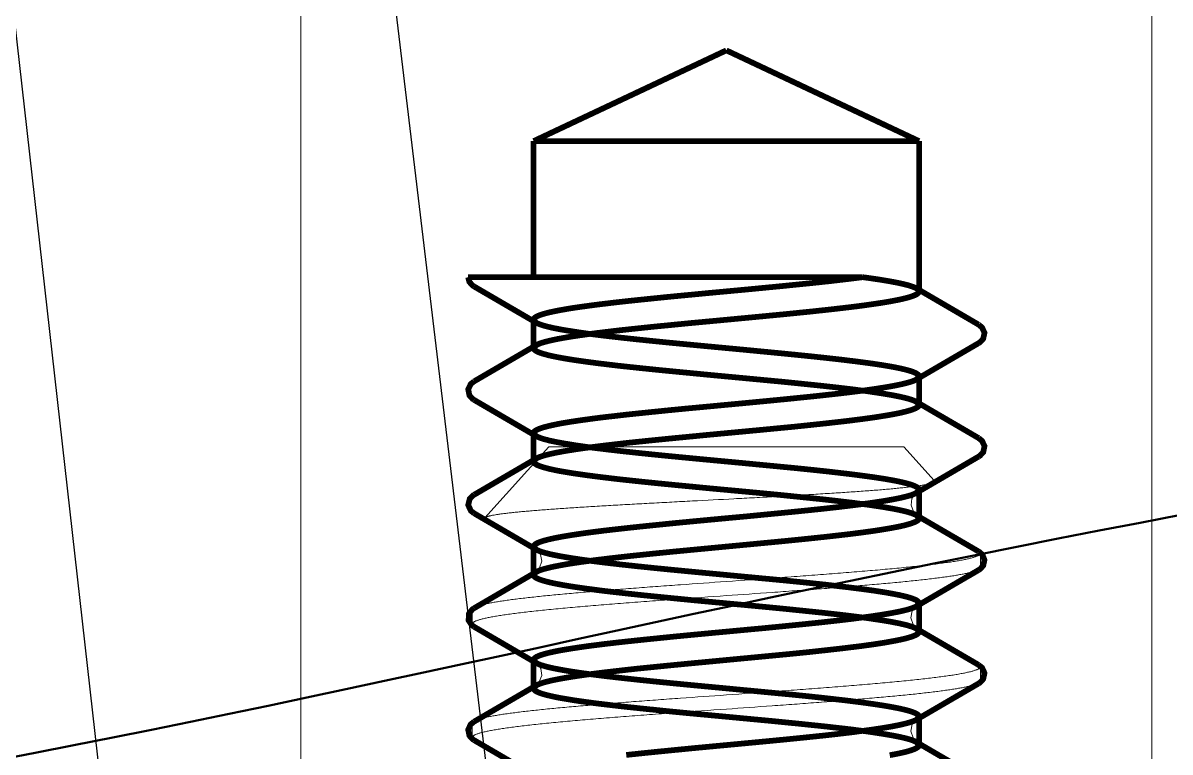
# Model space of a CAD drawing. Header units: inches. Extents: x -1.8 to 19, y -6.6 to 16.3.
# Drawn here: x 9.7165 to 9.9693, y 10.3153 to 10.476 of the extents above; entities that cross this region are included whole.
import ezdxf

# ---------------------------------------------------------------- set-up
doc = ezdxf.new("R2010")
doc.units = ezdxf.units.IN
doc.header["$MEASUREMENT"] = 0
for name, color, linetype, lineweight, true_color in [('hardware', 30, 'Continuous', 9, 0xff7f00), ('interface cable', 3, 'Continuous', 18, 0x00ff00), ('top view', 7, 'Continuous', 25, 0xffffff)]:
    doc.layers.add(name, color=color, linetype=linetype, lineweight=lineweight, true_color=true_color)

# ---------------------------------------------------------------- blocks, each defined once
blk = doc.blocks.new('screw')
at = {"layer": 'hardware', "linetype": 'Continuous', "lineweight": 5}
for p, q in [((0.31094, 0.056), (0.31406, 0.056)), ((0.31455, 0.05559), (0.31406, 0.056)), ((0.33545, 0.05559), (0.33594, 0.056)), ((0.33594, 0.056), (0.33906, 0.056)), ((0.33955, 0.05559), (0.33906, 0.056)), ((0.31045, 0.05559), (0.30248, 0.04192)), ((0.32252, 0.04192), (0.31455, 0.05559)), ((0.33545, 0.05559), (0.32748, 0.04192)), ((0.34752, 0.04192), (0.33955, 0.05559)), ((0.359, 0.0531), (0.35248, 0.04192)), ((0.35934, 0.05323), (0.359, 0.0531)), ((0.35934, 0.05323), (0.375, 0.03913)), ((0.32257, 0.04184), (0.32252, 0.04192)), ((0.32252, 0.04192), (0.32252, 0.04192)), ((0.32749, 0.04193), (0.32748, 0.04192)), ((0.34757, 0.04184), (0.34752, 0.04192)), ((0.34752, 0.04192), (0.34752, 0.04192)), ((0.35249, 0.04193), (0.35248, 0.04192)), ((0.375, 0.03913), (0.375, -0.03912)), ((0.36756, -0.04582), (0.375, -0.03912)), ((0.30205, -0.05558), (0.31002, -0.04192)), ((0.31002, -0.04191), (0.31002, -0.04192)), ((0.31498, -0.04192), (0.32295, -0.05558)), ((0.32705, -0.05558), (0.33502, -0.04192)), ((0.33502, -0.04191), (0.33502, -0.04192)), ((0.33999, -0.04192), (0.33998, -0.04192)), ((0.33998, -0.04192), (0.34795, -0.05558)), ((0.35205, -0.05558), (0.36002, -0.04192)), ((0.36002, -0.04191), (0.36002, -0.04192)), ((0.36499, -0.04192), (0.36498, -0.04192)), ((0.36498, -0.04192), (0.36717, -0.04566)), ((0.36717, -0.04566), (0.36704, -0.04538)), ((0.36756, -0.04582), (0.36717, -0.04566)), ((0.34844, -0.056), (0.34795, -0.05558)), ((0.32344, -0.056), (0.32656, -0.056)), ((0.34844, -0.056), (0.35156, -0.056))]:
    blk.add_line(p, q, dxfattribs=at)
for points in [[(0.32323, 0.04122), (0.32261, 0.04179), (0.32257, 0.04184)], [(0.32749, 0.04193), (0.32747, 0.04189), (0.32715, 0.04153), (0.32615, 0.04089), (0.32462, 0.04069), (0.32323, 0.04122)], [(0.34829, 0.04118), (0.34761, 0.04179), (0.34757, 0.04184)], [(0.35249, 0.04193), (0.35246, 0.04188), (0.35214, 0.04152), (0.35125, 0.04094), (0.34977, 0.04068), (0.34829, 0.04118)], [(0.31002, -0.04191), (0.31012, -0.04177), (0.31082, -0.04116), (0.31232, -0.04067), (0.31384, -0.04097), (0.31471, -0.04157), (0.31497, -0.04189), (0.31499, -0.04192)], [(0.33502, -0.04191), (0.33512, -0.04177), (0.33582, -0.04116), (0.33732, -0.04067), (0.33884, -0.04097), (0.33971, -0.04157), (0.33997, -0.04189), (0.33999, -0.04192)], [(0.36002, -0.04191), (0.36011, -0.04178), (0.36073, -0.04121), (0.36211, -0.04069), (0.36364, -0.04088)], [(0.36364, -0.04088), (0.36465, -0.04151), (0.36485, -0.04173)], [(0.36485, -0.04173), (0.36497, -0.04188), (0.36499, -0.04192)]]:
    blk.add_lwpolyline(points, dxfattribs=at)
for points, knots in [([(0.31045, 0.05559), (0.31047, 0.05562), (0.31051, 0.05568), (0.31057, 0.05577), (0.31063, 0.05584), (0.31069, 0.0559), (0.31075, 0.05595), (0.31081, 0.05598), (0.31088, 0.056), (0.31092, 0.056), (0.31094, 0.056)], [0, 0, 0, 0, 0.17248, 0.328716, 0.469522, 0.596036, 0.709826, 0.813047, 0.90857, 1, 1, 1, 1]), ([(0.31094, 0.056), (0.31095, 0.056), (0.31099, 0.056), (0.31104, 0.05599), (0.31109, 0.05597), (0.31113, 0.05594), (0.31118, 0.0559), (0.31123, 0.05585), (0.31128, 0.0558), (0.31135, 0.05571), (0.31143, 0.05558), (0.31153, 0.05539), (0.31163, 0.05517), (0.31172, 0.05492), (0.31182, 0.05463), (0.31192, 0.05432), (0.31202, 0.05397), (0.31211, 0.05358), (0.31221, 0.05317), (0.31234, 0.05255), (0.31251, 0.0517), (0.31271, 0.05059), (0.3129, 0.04935), (0.31309, 0.048), (0.31329, 0.04653), (0.31348, 0.04495), (0.31368, 0.04326), (0.31387, 0.04147), (0.31407, 0.03957), (0.31426, 0.03758), (0.31453, 0.03475), (0.31486, 0.03102), (0.31524, 0.02632), (0.31563, 0.02137), (0.31602, 0.01621), (0.31654, 0.00907), (0.31693, 0.00365), (0.31719, 0)], [0, 0, 0, 0, 0.000865, 0.001756, 0.002694, 0.003701, 0.004793, 0.005981, 0.007276, 0.008686, 0.011869, 0.015563, 0.019786, 0.02455, 0.029862, 0.035727, 0.042147, 0.049123, 0.056653, 0.064734, 0.082536, 0.102499, 0.12459, 0.148758, 0.174946, 0.203098, 0.233152, 0.265036, 0.298672, 0.333984, 0.370891, 0.449128, 0.532642, 0.620627, 0.712236, 0.806617, 1, 1, 1, 1]), ([(0.33594, 0.056), (0.33595, 0.056), (0.33599, 0.056), (0.33604, 0.05599), (0.33609, 0.05597), (0.33613, 0.05594), (0.33618, 0.0559), (0.33623, 0.05585), (0.33628, 0.0558), (0.33635, 0.05571), (0.33643, 0.05558), (0.33653, 0.05539), (0.33663, 0.05517), (0.33672, 0.05492), (0.33682, 0.05463), (0.33692, 0.05432), (0.33702, 0.05397), (0.33711, 0.05358), (0.33721, 0.05317), (0.33734, 0.05255), (0.33751, 0.0517), (0.33771, 0.05059), (0.3379, 0.04935), (0.33809, 0.048), (0.33829, 0.04653), (0.33848, 0.04495), (0.33868, 0.04326), (0.33887, 0.04146), (0.33907, 0.03957), (0.33926, 0.03758), (0.33953, 0.03475), (0.33986, 0.03102), (0.34024, 0.02632), (0.34063, 0.02137), (0.34102, 0.01621), (0.34154, 0.00907), (0.34193, 0.00365), (0.34219, 0)], [0, 0, 0, 0, 0.000865, 0.001756, 0.002695, 0.003703, 0.004795, 0.005984, 0.007279, 0.008689, 0.01187, 0.015562, 0.019784, 0.024548, 0.029862, 0.03573, 0.042151, 0.049127, 0.056656, 0.064735, 0.082536, 0.102506, 0.124599, 0.148766, 0.174956, 0.203113, 0.23317, 0.265053, 0.29869, 0.334004, 0.37091, 0.449142, 0.532655, 0.620633, 0.712238, 0.806623, 1, 1, 1, 1]), ([(0.32031, 0), (0.32007, 0.00337), (0.31972, 0.00837), (0.31924, 0.01499), (0.31888, 0.01979), (0.31852, 0.02443), (0.31816, 0.02887), (0.3178, 0.03307), (0.31745, 0.03701), (0.31714, 0.0401), (0.3169, 0.04241), (0.31672, 0.04402), (0.31654, 0.04554), (0.31636, 0.04697), (0.31618, 0.0483), (0.316, 0.04953), (0.31582, 0.05065), (0.31564, 0.05168), (0.31549, 0.05247), (0.31536, 0.05304), (0.31527, 0.05344), (0.31518, 0.0538), (0.31509, 0.05414), (0.315, 0.05445), (0.31491, 0.05473), (0.31482, 0.05499), (0.31473, 0.05521), (0.31465, 0.05541), (0.31458, 0.05553), (0.31455, 0.05559)], [0, 0, 0, 0, 0.180602, 0.269091, 0.35536, 0.438735, 0.518549, 0.594141, 0.664894, 0.730244, 0.760725, 0.789664, 0.817004, 0.842688, 0.866665, 0.888892, 0.909329, 0.927938, 0.944682, 0.952348, 0.959541, 0.966258, 0.972499, 0.978263, 0.983551, 0.988364, 0.992705, 0.99658, 1, 1, 1, 1]), ([(0.34531, 0), (0.34507, 0.00337), (0.34472, 0.00837), (0.34424, 0.01499), (0.34388, 0.01979), (0.34352, 0.02443), (0.34316, 0.02887), (0.3428, 0.03307), (0.34245, 0.03701), (0.34214, 0.0401), (0.3419, 0.04241), (0.34172, 0.04402), (0.34154, 0.04554), (0.34136, 0.04697), (0.34118, 0.0483), (0.341, 0.04953), (0.34082, 0.05065), (0.34064, 0.05168), (0.34049, 0.05247), (0.34036, 0.05304), (0.34027, 0.05344), (0.34018, 0.0538), (0.34009, 0.05414), (0.34, 0.05445), (0.33991, 0.05473), (0.33982, 0.05499), (0.33973, 0.05521), (0.33965, 0.05541), (0.33958, 0.05553), (0.33955, 0.05559)], [0, 0, 0, 0, 0.180602, 0.26909, 0.355359, 0.438733, 0.518546, 0.594137, 0.66489, 0.73024, 0.760721, 0.789661, 0.817002, 0.842687, 0.866664, 0.888891, 0.909329, 0.927938, 0.944682, 0.952348, 0.95954, 0.966258, 0.972499, 0.978263, 0.983551, 0.988364, 0.992705, 0.99658, 1, 1, 1, 1]), ([(0.36704, -0.04538), (0.36702, -0.04532), (0.36697, -0.04519), (0.36691, -0.04498), (0.36685, -0.04474), (0.36678, -0.04447), (0.36672, -0.04418), (0.36665, -0.04386), (0.36659, -0.04351), (0.3665, -0.043), (0.36639, -0.04229), (0.36627, -0.04136), (0.36614, -0.04032), (0.36601, -0.0392), (0.36589, -0.03797), (0.36576, -0.03666), (0.36563, -0.03525), (0.36546, -0.03321), (0.36525, -0.03046), (0.365, -0.02695), (0.36476, -0.02318), (0.36451, -0.01918), (0.36427, -0.01499), (0.36402, -0.01065), (0.36378, -0.00619), (0.36346, -0.00014), (0.36314, 0.00593), (0.36282, 0.01198), (0.36258, 0.01641), (0.36234, 0.02073), (0.36211, 0.0249), (0.36187, 0.02888), (0.36164, 0.03264), (0.36141, 0.03616), (0.36121, 0.03892), (0.36105, 0.04099), (0.36094, 0.04242), (0.36082, 0.04378), (0.36071, 0.04505), (0.36059, 0.04624), (0.36048, 0.04734), (0.36037, 0.04835), (0.36025, 0.04927), (0.36014, 0.0501), (0.36002, 0.05083), (0.35993, 0.05138), (0.35985, 0.05178), (0.35979, 0.05203), (0.35974, 0.05227), (0.35968, 0.05248), (0.35962, 0.05267), (0.35957, 0.05283), (0.35951, 0.05297), (0.35946, 0.05306), (0.35942, 0.05313), (0.3594, 0.05317), (0.35937, 0.05321), (0.35935, 0.05323), (0.35934, 0.05323)], [0, 0, 0, 0, 0.001956, 0.00418, 0.006672, 0.009434, 0.012465, 0.015763, 0.019328, 0.023159, 0.031609, 0.041092, 0.051584, 0.063062, 0.075499, 0.088863, 0.10312, 0.118236, 0.150904, 0.186551, 0.224846, 0.265429, 0.307931, 0.351967, 0.397148, 0.443076, 0.535586, 0.581383, 0.626363, 0.670155, 0.712402, 0.752768, 0.790933, 0.826603, 0.859504, 0.874839, 0.889393, 0.903137, 0.916046, 0.928099, 0.939276, 0.949556, 0.958921, 0.967358, 0.974857, 0.981407, 0.984324, 0.987002, 0.98944, 0.99164, 0.993602, 0.995329, 0.996825, 0.998094, 0.998646, 0.999147, 0.999597, 1, 1, 1, 1]), ([(0.31719, 0), (0.31743, -0.00336), (0.31778, -0.00836), (0.31826, -0.01498), (0.31862, -0.01978), (0.31898, -0.02442), (0.31934, -0.02886), (0.3197, -0.03306), (0.32005, -0.037), (0.32036, -0.04009), (0.3206, -0.0424), (0.32078, -0.04401), (0.32096, -0.04553), (0.32114, -0.04696), (0.32132, -0.04829), (0.3215, -0.04952), (0.32168, -0.05065), (0.32186, -0.05167), (0.32201, -0.05246), (0.32214, -0.05304), (0.32223, -0.05343), (0.32232, -0.05379), (0.32241, -0.05413), (0.3225, -0.05444), (0.32259, -0.05472), (0.32268, -0.05498), (0.32277, -0.0552), (0.32285, -0.0554), (0.32292, -0.05552), (0.32295, -0.05558)], [0, 0, 0, 0, 0.180608, 0.269091, 0.355361, 0.438739, 0.518555, 0.594145, 0.664901, 0.73025, 0.760732, 0.789672, 0.81701, 0.842692, 0.866669, 0.888897, 0.909333, 0.927938, 0.944681, 0.952349, 0.959543, 0.966261, 0.972503, 0.978266, 0.983551, 0.988362, 0.992702, 0.996578, 1, 1, 1, 1]), ([(0.32656, -0.056), (0.32655, -0.056), (0.32651, -0.05599), (0.32646, -0.05598), (0.32641, -0.05596), (0.32635, -0.05592), (0.32626, -0.05584), (0.32616, -0.05572), (0.32607, -0.05557), (0.32597, -0.05538), (0.32587, -0.05516), (0.32578, -0.05491), (0.32568, -0.05463), (0.32558, -0.05431), (0.32548, -0.05396), (0.32539, -0.05357), (0.32529, -0.05316), (0.32519, -0.05271), (0.32509, -0.05223), (0.32496, -0.05153), (0.32479, -0.05058), (0.3246, -0.04934), (0.32441, -0.04799), (0.32421, -0.04652), (0.32402, -0.04494), (0.32382, -0.04325), (0.32363, -0.04146), (0.32336, -0.03887), (0.32303, -0.03541), (0.32264, -0.03101), (0.32226, -0.02631), (0.32187, -0.02136), (0.32148, -0.0162), (0.32096, -0.00906), (0.32057, -0.00364), (0.32031, 0)], [0, 0, 0, 0, 0.000865, 0.001756, 0.002694, 0.003701, 0.005978, 0.008681, 0.011864, 0.015558, 0.019782, 0.024546, 0.029859, 0.035724, 0.042144, 0.049119, 0.056649, 0.06473, 0.07336, 0.082533, 0.102497, 0.124587, 0.148755, 0.174944, 0.203097, 0.233152, 0.265036, 0.298673, 0.370894, 0.449132, 0.532647, 0.620632, 0.712241, 0.806619, 1, 1, 1, 1]), ([(0.34795, -0.05558), (0.34792, -0.05552), (0.34785, -0.0554), (0.34777, -0.0552), (0.34768, -0.05498), (0.34759, -0.05472), (0.3475, -0.05444), (0.34741, -0.05413), (0.34732, -0.05379), (0.34723, -0.05343), (0.34714, -0.05304), (0.34701, -0.05246), (0.34686, -0.05167), (0.34668, -0.05065), (0.3465, -0.04952), (0.34632, -0.04829), (0.34614, -0.04696), (0.34596, -0.04553), (0.34578, -0.04401), (0.3456, -0.0424), (0.34536, -0.04009), (0.34505, -0.037), (0.3447, -0.03306), (0.34434, -0.02886), (0.34398, -0.02442), (0.34362, -0.01978), (0.34326, -0.01498), (0.34278, -0.00836), (0.34243, -0.00336), (0.34219, 0)], [0, 0, 0, 0, 0.00342, 0.007296, 0.011636, 0.016448, 0.021736, 0.0275, 0.033741, 0.040459, 0.047651, 0.055317, 0.07206, 0.090667, 0.111104, 0.13333, 0.157307, 0.182991, 0.210332, 0.239273, 0.269755, 0.335109, 0.405865, 0.481457, 0.561268, 0.64464, 0.730906, 0.819393, 1, 1, 1, 1]), ([(0.35156, -0.056), (0.35155, -0.056), (0.35151, -0.05599), (0.35146, -0.05598), (0.35141, -0.05596), (0.35137, -0.05593), (0.35132, -0.05589), (0.35127, -0.05584), (0.35122, -0.05579), (0.35115, -0.0557), (0.35107, -0.05557), (0.35097, -0.05538), (0.35087, -0.05516), (0.35078, -0.05491), (0.35068, -0.05463), (0.35058, -0.05431), (0.35048, -0.05396), (0.35039, -0.05357), (0.35029, -0.05316), (0.35019, -0.05271), (0.35009, -0.05223), (0.34996, -0.05153), (0.34979, -0.05058), (0.3496, -0.04934), (0.34941, -0.04799), (0.34921, -0.04652), (0.34902, -0.04494), (0.34882, -0.04325), (0.34863, -0.04146), (0.34836, -0.03887), (0.34803, -0.03541), (0.34771, -0.03181), (0.34746, -0.02876), (0.34719, -0.02554), (0.34687, -0.02136), (0.34648, -0.0162), (0.34596, -0.00906), (0.34557, -0.00364), (0.34531, 0)], [0, 0, 0, 0, 0.000865, 0.001756, 0.002695, 0.003702, 0.004793, 0.005981, 0.007276, 0.008685, 0.011868, 0.015562, 0.019786, 0.024551, 0.029864, 0.035729, 0.042148, 0.049123, 0.056652, 0.064734, 0.073363, 0.082537, 0.102501, 0.12459, 0.148758, 0.174948, 0.203101, 0.233155, 0.26504, 0.298678, 0.370898, 0.449137, 0.490282, 0.532651, 0.620636, 0.712243, 0.806619, 1, 1, 1, 1]), ([(0.32295, -0.05558), (0.32297, -0.05561), (0.32301, -0.05567), (0.32307, -0.05576), (0.32313, -0.05583), (0.32319, -0.05589), (0.32325, -0.05594), (0.32331, -0.05597), (0.32338, -0.05599), (0.32342, -0.056), (0.32344, -0.056)], [0, 0, 0, 0, 0.172456, 0.328718, 0.469576, 0.596132, 0.709931, 0.813129, 0.908613, 1, 1, 1, 1]), ([(0.32705, -0.05558), (0.32703, -0.05561), (0.32699, -0.05567), (0.32693, -0.05576), (0.32687, -0.05583), (0.32681, -0.05589), (0.32675, -0.05594), (0.32669, -0.05597), (0.32662, -0.05599), (0.32658, -0.056), (0.32656, -0.056)], [0, 0, 0, 0, 0.172485, 0.328731, 0.469541, 0.596053, 0.70984, 0.813055, 0.908574, 1, 1, 1, 1]), ([(0.35205, -0.05558), (0.35203, -0.05561), (0.35199, -0.05567), (0.35193, -0.05576), (0.35187, -0.05583), (0.35181, -0.05589), (0.35175, -0.05594), (0.35169, -0.05597), (0.35162, -0.05599), (0.35158, -0.056), (0.35156, -0.056)], [0, 0, 0, 0, 0.172484, 0.328747, 0.469579, 0.596098, 0.709878, 0.81308, 0.908584, 1, 1, 1, 1])]:
    blk.add_open_spline(points, degree=3, knots=knots, dxfattribs=at)
blk = doc.blocks.new('standoff')
at = {"layer": 'hardware', "linetype": 'Continuous', "lineweight": 18}
for p, q in [((0.002, 0.09375), (0.375, 0.09375)), ((0.002, -0.09375), (0.375, -0.09375))]:
    blk.add_line(p, q, dxfattribs=at)
at = {"layer": 'hardware', "const_width": 0.00126}
for points in [[(0.14795, 0.05558), (0.13998, 0.04192)], [(0.15205, 0.05559), (0.15143, 0.05635), (0.15026, 0.05689), (0.14894, 0.05661), (0.14815, 0.05589), (0.14795, 0.05559)], [(0.16002, 0.04192), (0.15205, 0.05558)], [(0.17295, 0.05558), (0.16498, 0.04192)], [(0.17704, 0.05559), (0.17682, 0.05594), (0.17583, 0.05672), (0.17437, 0.0568), (0.17332, 0.0561), (0.17295, 0.05558)], [(0.18502, 0.04192), (0.17705, 0.05558)], [(0.19795, 0.05558), (0.18998, 0.04192)], [(0.20205, 0.05559), (0.20192, 0.05579), (0.20115, 0.05655), (0.19978, 0.05689), (0.19849, 0.05628), (0.19795, 0.05557)], [(0.21002, 0.04192), (0.20205, 0.05558)], [(0.22295, 0.05558), (0.21498, 0.04192)], [(0.22705, 0.05558), (0.22645, 0.05633), (0.22529, 0.05688), (0.22396, 0.05662), (0.22317, 0.05591), (0.22296, 0.05559)], [(0.23502, 0.04192), (0.22705, 0.05558)], [(0.24795, 0.05558), (0.23999, 0.04192)], [(0.25, 0.0569), (0.24897, 0.05663), (0.24817, 0.05592), (0.24796, 0.05559)], [(0.25, -0.03003), (0.25, 0.0569)], [(0.1447, 0.02206), (0.14507, 0.01859), (0.14544, 0.01496), (0.14581, 0.0112), (0.14619, 0.00733), (0.14656, 0.00341), (0.1473, -0.00449), (0.14767, -0.00839), (0.14804, -0.01223), (0.14841, -0.01596), (0.14878, -0.01955), (0.14896, -0.02128), (0.14915, -0.02298), (0.14933, -0.02461), (0.14952, -0.0262), (0.1497, -0.02772), (0.1499, -0.02919), (0.15008, -0.0306), (0.15026, -0.03194), (0.15045, -0.0332), (0.15063, -0.0344), (0.15082, -0.03552), (0.151, -0.03657), (0.15119, -0.03753), (0.15128, -0.03799), (0.15137, -0.03842), (0.15147, -0.03883), (0.15156, -0.03922), (0.15165, -0.03959), (0.15174, -0.03994), (0.15184, -0.04026), (0.15193, -0.04057), (0.15202, -0.04085), (0.15212, -0.04111), (0.15221, -0.04134), (0.1523, -0.04156), (0.15239, -0.04175), (0.15249, -0.04192)], [(0.15938, 0.04247), (0.15933, 0.04247), (0.1593, 0.04246), (0.15926, 0.04245), (0.15922, 0.04243), (0.15914, 0.04239), (0.15907, 0.04234), (0.15899, 0.04226), (0.15891, 0.04217), (0.15883, 0.04206), (0.15875, 0.04195), (0.15867, 0.04181), (0.15859, 0.04165), (0.15852, 0.04148), (0.15844, 0.04129), (0.15836, 0.04109), (0.15828, 0.04087), (0.15821, 0.04064), (0.15812, 0.04039), (0.15805, 0.04012), (0.15797, 0.03984), (0.15782, 0.03923), (0.15766, 0.03857), (0.1575, 0.03784), (0.15734, 0.03705), (0.15719, 0.03621), (0.15704, 0.03531), (0.15688, 0.03436), (0.15672, 0.03335), (0.15656, 0.03229), (0.15641, 0.03118), (0.15625, 0.03003), (0.15609, 0.02883), (0.15594, 0.02758), (0.15563, 0.02497), (0.15531, 0.02219), (0.15501, 0.01928), (0.155, 0.01924), (0.15469, 0.01625), (0.15468, 0.01611), (0.15437, 0.01313)], [(0.16002, 0.04192), (0.15938, 0.04247)], [(0.16563, 0.04247), (0.15938, 0.04247)], [(0.16498, 0.04192), (0.16563, 0.04247)], [(0.16563, 0.04247), (0.16567, 0.04247), (0.16572, 0.04245), (0.16576, 0.04244), (0.16581, 0.04242), (0.16586, 0.04239), (0.16591, 0.04237), (0.166, 0.04228), (0.16609, 0.04218), (0.16618, 0.04205), (0.16628, 0.04191), (0.16637, 0.04174), (0.16646, 0.04154), (0.16655, 0.04132), (0.16665, 0.04108), (0.16674, 0.04082), (0.16683, 0.04054), (0.16693, 0.04023), (0.16701, 0.0399), (0.16711, 0.03955), (0.1672, 0.03919), (0.1673, 0.03879), (0.16738, 0.03838), (0.16748, 0.03795), (0.16767, 0.03702), (0.16785, 0.03601), (0.16803, 0.03492), (0.16822, 0.03375), (0.1684, 0.03252), (0.16859, 0.03121), (0.16878, 0.02983), (0.16896, 0.0284), (0.16915, 0.0269), (0.16933, 0.02534), (0.16952, 0.02373), (0.1697, 0.02206), (0.17007, 0.01859), (0.17044, 0.01496), (0.17082, 0.0112), (0.17119, 0.00733), (0.17156, 0.00341), (0.1723, -0.00449), (0.17266, -0.00839), (0.17304, -0.01223), (0.17341, -0.01596), (0.17378, -0.01955), (0.17396, -0.02128), (0.17415, -0.02298), (0.17433, -0.02461), (0.17452, -0.0262), (0.1747, -0.02772), (0.17489, -0.02919), (0.17508, -0.0306), (0.17526, -0.03194), (0.17545, -0.0332), (0.17563, -0.0344), (0.17582, -0.03552), (0.176, -0.03657), (0.17619, -0.03753), (0.17628, -0.03799), (0.17637, -0.03842), (0.17647, -0.03883), (0.17656, -0.03922), (0.17665, -0.03959), (0.17675, -0.03994), (0.17684, -0.04026), (0.17693, -0.04057), (0.17702, -0.04085), (0.17712, -0.04111), (0.17721, -0.04134), (0.1773, -0.04156), (0.17739, -0.04175), (0.17749, -0.04192)], [(0.18437, 0.04247), (0.18433, 0.04247), (0.18429, 0.04245), (0.18424, 0.04244), (0.18419, 0.04242), (0.18414, 0.04239), (0.1841, 0.04237), (0.18401, 0.04228), (0.18392, 0.04218), (0.18382, 0.04205), (0.18373, 0.04191), (0.18364, 0.04174), (0.18354, 0.04154), (0.18345, 0.04132), (0.18336, 0.04108), (0.18327, 0.04082), (0.18317, 0.04054), (0.18308, 0.04023), (0.18299, 0.0399), (0.1829, 0.03955), (0.1828, 0.03919), (0.18271, 0.03879), (0.18262, 0.03838), (0.18252, 0.03795), (0.18234, 0.03702), (0.18215, 0.03601), (0.18197, 0.03492), (0.18178, 0.03375), (0.1816, 0.03252), (0.18141, 0.03121), (0.18123, 0.02983), (0.18104, 0.0284), (0.18085, 0.0269), (0.18067, 0.02534), (0.1803, 0.02206), (0.17993, 0.01859), (0.17956, 0.01496), (0.17919, 0.0112), (0.17881, 0.00733), (0.17844, 0.00341), (0.17807, -0.00054), (0.17771, -0.00449), (0.17734, -0.00839), (0.17697, -0.01223), (0.17659, -0.01596), (0.17622, -0.01955), (0.17604, -0.02128), (0.17585, -0.02298), (0.17567, -0.02461), (0.17548, -0.0262), (0.1753, -0.02772), (0.17511, -0.02919), (0.17493, -0.0306), (0.17474, -0.03194), (0.17455, -0.0332), (0.17437, -0.0344), (0.17418, -0.03552), (0.174, -0.03657), (0.17381, -0.03753), (0.17372, -0.03799), (0.17363, -0.03842), (0.17353, -0.03883), (0.17344, -0.03922), (0.17335, -0.03959), (0.17326, -0.03994), (0.17316, -0.04026), (0.17307, -0.04057), (0.17298, -0.04085), (0.17288, -0.04111), (0.1728, -0.04134), (0.1727, -0.04156), (0.17261, -0.04175), (0.17252, -0.04192)], [(0.18502, 0.04192), (0.18437, 0.04247)], [(0.19063, 0.04247), (0.18437, 0.04247)], [(0.18998, 0.04192), (0.19063, 0.04247)], [(0.19063, 0.04247), (0.19067, 0.04247), (0.19072, 0.04245), (0.19076, 0.04244), (0.19081, 0.04242), (0.19086, 0.04239), (0.19091, 0.04237), (0.19099, 0.04228), (0.19109, 0.04218), (0.19118, 0.04205), (0.19127, 0.04191), (0.19136, 0.04174), (0.19146, 0.04154), (0.19155, 0.04132), (0.19165, 0.04108), (0.19174, 0.04082), (0.19183, 0.04054), (0.19193, 0.04023), (0.19201, 0.0399), (0.19211, 0.03955), (0.1922, 0.03919), (0.19229, 0.03879), (0.19238, 0.03838), (0.19248, 0.03795), (0.19266, 0.03702), (0.19285, 0.03601), (0.19303, 0.03492), (0.19322, 0.03375), (0.1934, 0.03252), (0.19359, 0.03121), (0.19378, 0.02983), (0.19396, 0.0284), (0.19415, 0.0269), (0.19433, 0.02534), (0.1947, 0.02206), (0.19507, 0.01859), (0.19544, 0.01496), (0.19582, 0.0112), (0.19619, 0.00733), (0.19656, 0.00341), (0.19693, -0.00054), (0.19729, -0.00449), (0.19767, -0.00839), (0.19804, -0.01223), (0.19841, -0.01596), (0.19878, -0.01955), (0.19896, -0.02128), (0.19915, -0.02298), (0.19933, -0.02461), (0.19952, -0.0262), (0.19971, -0.02772), (0.19989, -0.02919), (0.20008, -0.0306), (0.20026, -0.03194), (0.20045, -0.0332), (0.20063, -0.0344), (0.20082, -0.03552), (0.201, -0.03657), (0.20119, -0.03753), (0.20128, -0.03799), (0.20137, -0.03842), (0.20147, -0.03883), (0.20156, -0.03922), (0.20165, -0.03959), (0.20175, -0.03994), (0.20184, -0.04026), (0.20193, -0.04057), (0.20202, -0.04085), (0.20212, -0.04111), (0.20221, -0.04134), (0.2023, -0.04156), (0.20239, -0.04175), (0.20249, -0.04192)], [(0.20937, 0.04247), (0.20933, 0.04247), (0.20929, 0.04245), (0.20924, 0.04244), (0.20919, 0.04242), (0.20914, 0.04239), (0.2091, 0.04237), (0.209, 0.04228), (0.20892, 0.04218), (0.20882, 0.04205), (0.20872, 0.04191), (0.20863, 0.04174), (0.20854, 0.04154), (0.20845, 0.04132), (0.20835, 0.04108), (0.20827, 0.04082), (0.20817, 0.04054), (0.20808, 0.04023), (0.20799, 0.0399), (0.2079, 0.03955), (0.2078, 0.03919), (0.2077, 0.03879), (0.20762, 0.03838), (0.20752, 0.03795), (0.20733, 0.03702), (0.20715, 0.03601), (0.20697, 0.03492), (0.20678, 0.03375), (0.2066, 0.03252), (0.20641, 0.03121), (0.20623, 0.02983), (0.20604, 0.0284), (0.20586, 0.0269), (0.20567, 0.02534), (0.20548, 0.02373), (0.2053, 0.02206), (0.20493, 0.01859), (0.20456, 0.01496), (0.20419, 0.0112), (0.20382, 0.00733), (0.20344, 0.00341), (0.20271, -0.00449), (0.20234, -0.00839), (0.20197, -0.01223), (0.20159, -0.01596), (0.20122, -0.01955), (0.20104, -0.02128), (0.20085, -0.02298), (0.20067, -0.02461), (0.20048, -0.0262), (0.2003, -0.02772), (0.20011, -0.02919), (0.19993, -0.0306), (0.19974, -0.03194), (0.19955, -0.0332), (0.19937, -0.0344), (0.19918, -0.03552), (0.199, -0.03657), (0.19881, -0.03753), (0.19872, -0.03799), (0.19863, -0.03842), (0.19853, -0.03883), (0.19844, -0.03922), (0.19835, -0.03959), (0.19826, -0.03994), (0.19816, -0.04026), (0.19807, -0.04057), (0.19798, -0.04085), (0.19789, -0.04111), (0.19779, -0.04134), (0.1977, -0.04156), (0.19761, -0.04175), (0.19751, -0.04192)], [(0.21002, 0.04192), (0.20937, 0.04247)], [(0.21563, 0.04247), (0.20937, 0.04247)], [(0.21498, 0.04192), (0.21563, 0.04247)], [(0.21563, 0.04247), (0.21567, 0.04247), (0.2157, 0.04246), (0.21574, 0.04245), (0.21578, 0.04243), (0.21586, 0.04239), (0.21594, 0.04234), (0.21601, 0.04226), (0.2161, 0.04217), (0.21617, 0.04206), (0.21625, 0.04195), (0.21633, 0.04181), (0.21641, 0.04165), (0.21649, 0.04148), (0.21656, 0.04129), (0.21665, 0.04109), (0.21672, 0.04087), (0.2168, 0.04064), (0.21688, 0.04039), (0.21695, 0.04012), (0.21703, 0.03984), (0.21719, 0.03923), (0.21734, 0.03857), (0.2175, 0.03784), (0.21766, 0.03705), (0.21782, 0.03621), (0.21797, 0.03531), (0.21813, 0.03436), (0.21828, 0.03335), (0.21844, 0.03229), (0.21859, 0.03118), (0.21875, 0.03003), (0.21891, 0.02883), (0.21907, 0.02758), (0.21937, 0.02497), (0.21969, 0.02219), (0.22, 0.01928), (0.22, 0.01924), (0.22031, 0.01625), (0.22032, 0.01611), (0.22063, 0.01313)], [(0.23437, 0.04247), (0.23433, 0.04247), (0.23429, 0.04245), (0.23424, 0.04244), (0.23419, 0.04242), (0.23415, 0.04239), (0.2341, 0.04237), (0.234, 0.04228), (0.23392, 0.04218), (0.23382, 0.04205), (0.23373, 0.04191), (0.23363, 0.04174), (0.23354, 0.04154), (0.23345, 0.04132), (0.23335, 0.04108), (0.23327, 0.04082), (0.23317, 0.04054), (0.23308, 0.04023), (0.23299, 0.0399), (0.2329, 0.03955), (0.2328, 0.03919), (0.23271, 0.03879), (0.23262, 0.03838), (0.23252, 0.03795), (0.23234, 0.03702), (0.23215, 0.03601), (0.23197, 0.03492), (0.23178, 0.03375), (0.2316, 0.03252), (0.23141, 0.03121), (0.23123, 0.02983), (0.23104, 0.0284), (0.23086, 0.0269), (0.23067, 0.02534), (0.23048, 0.02373), (0.2303, 0.02206), (0.22993, 0.01859), (0.22956, 0.01496), (0.22919, 0.0112), (0.22882, 0.00733), (0.22844, 0.00341), (0.2277, -0.00449), (0.22733, -0.00839), (0.22697, -0.01223), (0.22659, -0.01596), (0.22622, -0.01955), (0.22604, -0.02128), (0.22585, -0.02298), (0.22567, -0.02461), (0.22548, -0.0262), (0.2253, -0.02772), (0.22511, -0.02919), (0.22493, -0.0306), (0.22474, -0.03194), (0.22455, -0.0332), (0.22437, -0.0344), (0.22418, -0.03552), (0.224, -0.03657), (0.22381, -0.03753), (0.22372, -0.03799), (0.22363, -0.03842), (0.22353, -0.03883), (0.22344, -0.03922), (0.22335, -0.03959), (0.22326, -0.03994), (0.22316, -0.04026), (0.22307, -0.04057), (0.22298, -0.04085), (0.22289, -0.04111), (0.22279, -0.04134), (0.22271, -0.04156), (0.22261, -0.04175), (0.22251, -0.04192)], [(0.23502, 0.04192), (0.23437, 0.04247)], [(0.24063, 0.04247), (0.23437, 0.04247)], [(0.23999, 0.04192), (0.24063, 0.04247)], [(0.24063, 0.04247), (0.2407, 0.04246), (0.24078, 0.04244), (0.24084, 0.04241), (0.24092, 0.04235), (0.24099, 0.04229), (0.24106, 0.04221), (0.24114, 0.04212), (0.24121, 0.04201), (0.24129, 0.04189), (0.24136, 0.04175), (0.24143, 0.0416), (0.24151, 0.04144), (0.24158, 0.04126), (0.24165, 0.04107), (0.24173, 0.04086), (0.2418, 0.04064), (0.24187, 0.0404), (0.24195, 0.04016), (0.24209, 0.03962), (0.24224, 0.03904), (0.24238, 0.03839), (0.24253, 0.03769), (0.24268, 0.03695), (0.24282, 0.03615), (0.24297, 0.03531), (0.24312, 0.03442), (0.24327, 0.03348), (0.24341, 0.0325), (0.24355, 0.03147), (0.2437, 0.0304), (0.24385, 0.02928), (0.244, 0.02813), (0.24414, 0.02694), (0.24444, 0.02445), (0.24473, 0.02183), (0.24502, 0.0191), (0.24531, 0.01625), (0.24561, 0.01332), (0.2459, 0.01032), (0.24619, 0.00726), (0.24649, 0.00417), (0.24707, -0.00209), (0.24736, -0.0052), (0.24766, -0.00828), (0.24795, -0.01133), (0.24825, -0.01431), (0.24854, -0.01721), (0.24883, -0.02002), (0.24912, -0.02272), (0.24942, -0.0253), (0.24971, -0.02774), (0.25, -0.03003)], [(0.28, 0.04247), (0.25, 0.04247)], [(0.28, 0.04247), (0.28, -0.04247)], [(0.3, 0), (0.28, 0.04247)], [(0.14688, -0.04247), (0.14683, -0.04247), (0.14678, -0.04245), (0.14673, -0.04244), (0.14669, -0.04242), (0.14665, -0.04239), (0.1466, -0.04237), (0.1465, -0.04228), (0.14641, -0.04218), (0.14632, -0.04205), (0.14623, -0.04191), (0.14613, -0.04174), (0.14604, -0.04154), (0.14595, -0.04132), (0.14586, -0.04108), (0.14576, -0.04082), (0.14567, -0.04054), (0.14558, -0.04023), (0.14548, -0.0399), (0.14539, -0.03955), (0.1453, -0.03919), (0.14521, -0.03879), (0.14511, -0.03838), (0.14502, -0.03795), (0.14484, -0.03702), (0.14465, -0.036)], [(0.15312, -0.04247), (0.15317, -0.04247), (0.15322, -0.04245), (0.15327, -0.04244), (0.15331, -0.04242), (0.15336, -0.04239), (0.1534, -0.04237), (0.1535, -0.04228), (0.15359, -0.04218), (0.15369, -0.04205), (0.15377, -0.04191), (0.15387, -0.04174), (0.15396, -0.04154), (0.15405, -0.04132), (0.15414, -0.04108), (0.15424, -0.04082), (0.15433, -0.04054), (0.15442, -0.04023), (0.15452, -0.0399), (0.15461, -0.03955), (0.1547, -0.03919), (0.15479, -0.03879), (0.15489, -0.03838), (0.15498, -0.03795), (0.15516, -0.03702), (0.15535, -0.036), (0.15554, -0.03492), (0.15572, -0.03375), (0.15591, -0.03252), (0.15609, -0.03121), (0.15628, -0.02983), (0.15646, -0.0284), (0.15665, -0.0269), (0.15683, -0.02534), (0.1572, -0.02206), (0.15758, -0.01859), (0.15795, -0.01496), (0.15831, -0.0112), (0.15868, -0.00733), (0.15905, -0.00341), (0.15943, 0.00054), (0.1598, 0.00449), (0.16017, 0.00839), (0.16054, 0.01223), (0.16091, 0.01596), (0.16128, 0.01955), (0.16147, 0.02128), (0.16165, 0.02298), (0.16184, 0.02461), (0.16202, 0.0262), (0.16221, 0.02772), (0.16239, 0.02919), (0.16258, 0.0306), (0.16276, 0.03194), (0.16295, 0.0332), (0.16313, 0.0344), (0.16332, 0.03552), (0.16351, 0.03657), (0.16369, 0.03753), (0.16378, 0.03799), (0.16388, 0.03842), (0.16396, 0.03883), (0.16406, 0.03922), (0.16415, 0.03959), (0.16424, 0.03994), (0.16434, 0.04026), (0.16443, 0.04057), (0.16452, 0.04085), (0.16461, 0.04111), (0.16471, 0.04134), (0.1648, 0.04156), (0.16489, 0.04175), (0.16498, 0.04192)], [(0.17188, -0.04247), (0.17183, -0.04247), (0.17178, -0.04245), (0.17173, -0.04244), (0.17169, -0.04242), (0.17165, -0.04239), (0.1716, -0.04237), (0.17151, -0.04228), (0.17141, -0.04218), (0.17132, -0.04205), (0.17123, -0.04191), (0.17113, -0.04174), (0.17104, -0.04154), (0.17095, -0.04132), (0.17086, -0.04108), (0.17076, -0.04082), (0.17067, -0.04054), (0.17058, -0.04023), (0.17049, -0.0399), (0.17039, -0.03955), (0.1703, -0.03919), (0.17021, -0.03879), (0.17011, -0.03838), (0.17003, -0.03795), (0.16984, -0.03702), (0.16966, -0.036), (0.16946, -0.03492), (0.16928, -0.03375), (0.16909, -0.03252), (0.16891, -0.03121), (0.16872, -0.02983), (0.16854, -0.0284), (0.16836, -0.0269), (0.16817, -0.02534), (0.16799, -0.02373), (0.1678, -0.02206), (0.16742, -0.01859), (0.16705, -0.01496), (0.16669, -0.0112), (0.16632, -0.00733), (0.16595, -0.00341), (0.1652, 0.00449), (0.16483, 0.00839), (0.16446, 0.01223), (0.16409, 0.01596), (0.16373, 0.01955), (0.16354, 0.02128), (0.16335, 0.02298), (0.16316, 0.02461), (0.16298, 0.0262), (0.1628, 0.02772), (0.16261, 0.02919), (0.16243, 0.0306), (0.16224, 0.03194), (0.16206, 0.0332), (0.16187, 0.0344), (0.16169, 0.03552), (0.1615, 0.03657), (0.16131, 0.03753), (0.16122, 0.03799), (0.16113, 0.03842), (0.16104, 0.03883), (0.16094, 0.03922), (0.16085, 0.03959), (0.16076, 0.03994), (0.16067, 0.04026), (0.16057, 0.04057), (0.16048, 0.04085), (0.16039, 0.04111), (0.16029, 0.04134), (0.1602, 0.04156), (0.16011, 0.04175), (0.16002, 0.04192)], [(0.17812, -0.04247), (0.17817, -0.04247), (0.17822, -0.04245), (0.17827, -0.04244), (0.17831, -0.04242), (0.17835, -0.04239), (0.1784, -0.04237), (0.1785, -0.04228), (0.17859, -0.04218), (0.17868, -0.04205), (0.17877, -0.04191), (0.17887, -0.04174), (0.17896, -0.04154), (0.17905, -0.04132), (0.17914, -0.04108), (0.17924, -0.04082), (0.17933, -0.04054), (0.17942, -0.04023), (0.17952, -0.0399), (0.17961, -0.03955), (0.1797, -0.03919), (0.17979, -0.03879), (0.17989, -0.03838), (0.17998, -0.03795), (0.18016, -0.03702), (0.18035, -0.036), (0.18054, -0.03492), (0.18072, -0.03375), (0.18091, -0.03252), (0.18109, -0.03121), (0.18128, -0.02983), (0.18146, -0.0284), (0.18165, -0.0269), (0.18183, -0.02534), (0.18201, -0.02373), (0.18221, -0.02206), (0.18258, -0.01859), (0.18295, -0.01496), (0.18332, -0.0112), (0.18368, -0.00733), (0.18405, -0.00341), (0.1848, 0.00449), (0.18517, 0.00839), (0.18554, 0.01223), (0.18591, 0.01596), (0.18628, 0.01955), (0.18647, 0.02128), (0.18665, 0.02298), (0.18684, 0.02461), (0.18702, 0.0262), (0.18721, 0.02772), (0.18739, 0.02919), (0.18758, 0.0306), (0.18776, 0.03194), (0.18795, 0.0332), (0.18813, 0.0344), (0.18832, 0.03552), (0.1885, 0.03657), (0.18869, 0.03753), (0.18878, 0.03799), (0.18887, 0.03842), (0.18896, 0.03883), (0.18906, 0.03922), (0.18916, 0.03959), (0.18924, 0.03994), (0.18934, 0.04026), (0.18943, 0.04057), (0.18952, 0.04085), (0.18961, 0.04111), (0.18971, 0.04134), (0.1898, 0.04156), (0.18989, 0.04175), (0.18998, 0.04192)], [(0.19688, -0.04247), (0.19683, -0.04247), (0.19678, -0.04245), (0.19673, -0.04244), (0.19669, -0.04242), (0.19665, -0.04239), (0.1966, -0.04237), (0.19651, -0.04228), (0.19641, -0.04218), (0.19632, -0.04205), (0.19623, -0.04191), (0.19613, -0.04174), (0.19604, -0.04154), (0.19595, -0.04132), (0.19586, -0.04108), (0.19576, -0.04082), (0.19567, -0.04054), (0.19558, -0.04023), (0.19549, -0.0399), (0.19539, -0.03955), (0.1953, -0.03919), (0.19521, -0.03879), (0.19511, -0.03838), (0.19502, -0.03795), (0.19484, -0.03702), (0.19465, -0.036), (0.19447, -0.03492), (0.19428, -0.03375), (0.19409, -0.03252), (0.19391, -0.03121), (0.19372, -0.02983), (0.19354, -0.0284), (0.19335, -0.0269), (0.19317, -0.02534), (0.19299, -0.02373), (0.1928, -0.02206), (0.19243, -0.01859), (0.19206, -0.01496), (0.19169, -0.0112), (0.19132, -0.00733), (0.19095, -0.00341), (0.1902, 0.00449), (0.18983, 0.00839), (0.18946, 0.01223), (0.18909, 0.01596), (0.18872, 0.01955), (0.18854, 0.02128), (0.18835, 0.02298), (0.18816, 0.02461), (0.18798, 0.0262), (0.18779, 0.02772), (0.18761, 0.02919), (0.18742, 0.0306), (0.18724, 0.03194), (0.18705, 0.0332), (0.18687, 0.0344), (0.18669, 0.03552), (0.1865, 0.03657), (0.18631, 0.03753), (0.18622, 0.03799), (0.18613, 0.03842), (0.18604, 0.03883), (0.18594, 0.03922), (0.18585, 0.03959), (0.18576, 0.03994), (0.18567, 0.04026), (0.18557, 0.04057), (0.18548, 0.04085), (0.18539, 0.04111), (0.18529, 0.04134), (0.1852, 0.04156), (0.18511, 0.04175), (0.18502, 0.04192)], [(0.20313, -0.04247), (0.20317, -0.04247), (0.20322, -0.04245), (0.20327, -0.04244), (0.20331, -0.04242), (0.20335, -0.04239), (0.2034, -0.04237), (0.2035, -0.04228), (0.20359, -0.04218), (0.20368, -0.04205), (0.20377, -0.04191), (0.20387, -0.04174), (0.20396, -0.04154), (0.20405, -0.04132), (0.20415, -0.04108), (0.20424, -0.04082), (0.20433, -0.04054), (0.20442, -0.04023), (0.20452, -0.0399), (0.20461, -0.03955), (0.2047, -0.03919), (0.20479, -0.03879), (0.20489, -0.03838), (0.20498, -0.03795), (0.20517, -0.03702), (0.20535, -0.036), (0.20554, -0.03492), (0.20572, -0.03375), (0.20591, -0.03252), (0.20609, -0.03121), (0.20628, -0.02983), (0.20646, -0.0284), (0.20665, -0.0269), (0.20683, -0.02534), (0.20702, -0.02373), (0.20721, -0.02206), (0.20758, -0.01859), (0.20795, -0.01496), (0.20831, -0.0112), (0.20868, -0.00733), (0.20906, -0.00341), (0.2098, 0.00449), (0.21017, 0.00839), (0.21054, 0.01223), (0.21091, 0.01596), (0.21128, 0.01955), (0.21147, 0.02128), (0.21165, 0.02298), (0.21184, 0.02461), (0.21202, 0.0262), (0.21221, 0.02772), (0.21239, 0.02919), (0.21257, 0.0306), (0.21276, 0.03194), (0.21294, 0.0332), (0.21314, 0.0344), (0.21332, 0.03552), (0.21351, 0.03657), (0.21369, 0.03753), (0.21378, 0.03799), (0.21388, 0.03842), (0.21396, 0.03883), (0.21406, 0.03922), (0.21416, 0.03959), (0.21424, 0.03994), (0.21434, 0.04026), (0.21443, 0.04057), (0.21452, 0.04085), (0.21461, 0.04111), (0.21471, 0.04134), (0.2148, 0.04156), (0.21489, 0.04175), (0.21498, 0.04192)], [(0.22188, -0.04247), (0.22183, -0.04247), (0.22178, -0.04245), (0.22174, -0.04244), (0.22169, -0.04242), (0.22164, -0.04239), (0.2216, -0.04237), (0.22151, -0.04228), (0.22141, -0.04218), (0.22132, -0.04205), (0.22123, -0.04191), (0.22113, -0.04174), (0.22104, -0.04154), (0.22095, -0.04132), (0.22086, -0.04108), (0.22076, -0.04082), (0.22067, -0.04054), (0.22058, -0.04023), (0.22049, -0.0399), (0.22039, -0.03955), (0.22031, -0.03919), (0.22021, -0.03879), (0.22011, -0.03838), (0.22002, -0.03795), (0.21984, -0.03702), (0.21965, -0.036), (0.21947, -0.03492), (0.21928, -0.03375), (0.21909, -0.03252), (0.21891, -0.03121), (0.21872, -0.02983), (0.21854, -0.0284), (0.21835, -0.0269), (0.21817, -0.02534), (0.2178, -0.02206), (0.21743, -0.01859), (0.21705, -0.01496), (0.21669, -0.0112), (0.21632, -0.00733), (0.21595, -0.00341), (0.21558, 0.00054), (0.21521, 0.00449), (0.21483, 0.00839), (0.21446, 0.01223), (0.21409, 0.01596), (0.21372, 0.01955), (0.21354, 0.02128), (0.21335, 0.02298), (0.21316, 0.02461), (0.21298, 0.0262), (0.21279, 0.02772), (0.21261, 0.02919), (0.21243, 0.0306), (0.21224, 0.03194), (0.21206, 0.0332), (0.21187, 0.0344), (0.21169, 0.03552), (0.2115, 0.03657), (0.21132, 0.03753), (0.21122, 0.03799), (0.21112, 0.03842), (0.21104, 0.03883), (0.21094, 0.03922), (0.21085, 0.03959), (0.21076, 0.03994), (0.21067, 0.04026), (0.21057, 0.04057), (0.21048, 0.04085), (0.21039, 0.04111), (0.2103, 0.04134), (0.2102, 0.04156), (0.21011, 0.04175), (0.21002, 0.04192)], [(0.22813, -0.04247), (0.22817, -0.04247), (0.22822, -0.04245), (0.22827, -0.04244), (0.22831, -0.04242), (0.22835, -0.04239), (0.2284, -0.04237), (0.2285, -0.04228), (0.22859, -0.04218), (0.22868, -0.04205), (0.22877, -0.04191), (0.22887, -0.04174), (0.22896, -0.04154), (0.22905, -0.04132), (0.22915, -0.04108), (0.22924, -0.04082), (0.22933, -0.04054), (0.22942, -0.04023), (0.22952, -0.0399), (0.22961, -0.03955), (0.2297, -0.03919), (0.22979, -0.03879), (0.22989, -0.03838), (0.22998, -0.03795), (0.23017, -0.03702), (0.23035, -0.036), (0.23054, -0.03492), (0.23072, -0.03375), (0.23091, -0.03252), (0.23109, -0.03121), (0.23127, -0.02984), (0.23146, -0.0284), (0.23164, -0.0269), (0.23183, -0.02534), (0.2322, -0.02206), (0.23257, -0.01859), (0.23294, -0.01496), (0.23331, -0.0112), (0.23368, -0.00733), (0.23406, -0.00341), (0.23443, 0.00054), (0.2348, 0.00449), (0.23517, 0.00839), (0.23554, 0.01223), (0.23591, 0.01596), (0.23628, 0.01955), (0.23647, 0.02128), (0.23665, 0.02298), (0.23684, 0.02461), (0.23702, 0.0262), (0.2372, 0.02772), (0.23739, 0.02919), (0.23757, 0.0306), (0.23776, 0.03194), (0.23795, 0.0332), (0.23814, 0.0344), (0.23832, 0.03552), (0.2385, 0.03657), (0.23869, 0.03753), (0.23878, 0.03799), (0.23887, 0.03842), (0.23897, 0.03883), (0.23906, 0.03922), (0.23915, 0.03959), (0.23924, 0.03994), (0.23934, 0.04026), (0.23943, 0.04057), (0.23952, 0.04085), (0.23961, 0.04111), (0.23971, 0.04134), (0.2398, 0.04156), (0.23989, 0.04175), (0.23999, 0.04192)], [(0.23937, 0.01313), (0.23911, 0.01585), (0.23883, 0.01851), (0.23856, 0.02109), (0.23829, 0.02356), (0.23801, 0.02592), (0.23774, 0.02817), (0.23747, 0.03027), (0.23733, 0.03128), (0.2372, 0.03224), (0.23706, 0.03317), (0.23693, 0.03406), (0.23679, 0.0349), (0.23665, 0.03571), (0.23651, 0.03648), (0.23638, 0.0372), (0.23624, 0.03788), (0.2361, 0.03851), (0.23597, 0.0391), (0.23583, 0.03965), (0.2357, 0.04015), (0.23556, 0.0406), (0.23549, 0.04081), (0.23543, 0.041), (0.23536, 0.04118), (0.23529, 0.04135), (0.23522, 0.04152), (0.23515, 0.04166), (0.23508, 0.0418), (0.23502, 0.04192)], [(0.15437, 0.01313), (0.15394, 0.00871), (0.15352, 0.00418), (0.15309, -0.00039), (0.15266, -0.00495), (0.15224, -0.00946), (0.1518, -0.01386), (0.15159, -0.016), (0.15137, -0.01809), (0.15116, -0.02014), (0.15095, -0.02212), (0.15073, -0.02404), (0.15052, -0.02589), (0.15031, -0.02767), (0.15009, -0.02936), (0.14988, -0.03097), (0.14966, -0.03249), (0.14944, -0.03392), (0.14923, -0.03525), (0.14902, -0.03647), (0.14891, -0.03704), (0.1488, -0.03758), (0.1487, -0.03811), (0.14859, -0.0386), (0.14848, -0.03906), (0.14838, -0.03949), (0.14827, -0.0399), (0.14816, -0.04028), (0.14805, -0.04063), (0.14795, -0.04094), (0.14784, -0.04124), (0.14773, -0.04149), (0.14762, -0.04172), (0.14751, -0.04192)], [(0.22063, 0.01313), (0.22106, 0.00871), (0.22148, 0.00418), (0.22191, -0.00039), (0.22234, -0.00495), (0.22277, -0.00946), (0.2232, -0.01386), (0.22342, -0.016), (0.22363, -0.01809), (0.22384, -0.02014), (0.22406, -0.02212), (0.22427, -0.02404), (0.22448, -0.02589), (0.2247, -0.02767), (0.22491, -0.02936), (0.22512, -0.03097), (0.22534, -0.03249), (0.22556, -0.03392), (0.22577, -0.03525), (0.22599, -0.03647), (0.22609, -0.03704), (0.2262, -0.03758), (0.22631, -0.03811), (0.22641, -0.0386), (0.22652, -0.03906), (0.22663, -0.03949), (0.22673, -0.0399), (0.22684, -0.04028), (0.22695, -0.04063), (0.22705, -0.04094), (0.22716, -0.04124), (0.22727, -0.04149), (0.22738, -0.04172), (0.22749, -0.04192)], [(0.23937, 0.01313), (0.23985, 0.00829), (0.24031, 0.00333), (0.24078, -0.00167), (0.24125, -0.00664), (0.24172, -0.01153), (0.24195, -0.01391), (0.24219, -0.01625), (0.24242, -0.01854), (0.24266, -0.02075), (0.24289, -0.02289), (0.24313, -0.02497), (0.24336, -0.02694), (0.24359, -0.02883), (0.24383, -0.03061), (0.24407, -0.03229), (0.2443, -0.03386), (0.24441, -0.0346), (0.24453, -0.03531), (0.24465, -0.03599), (0.24477, -0.03664), (0.24489, -0.03726), (0.245, -0.03784), (0.24512, -0.03839), (0.24524, -0.03891), (0.24535, -0.03939), (0.24547, -0.03984), (0.24558, -0.04026), (0.24571, -0.04064), (0.24582, -0.04098), (0.24594, -0.04129), (0.24599, -0.04144), (0.24606, -0.04156), (0.24612, -0.04169), (0.24617, -0.04181), (0.24623, -0.04191), (0.24629, -0.04201), (0.24635, -0.0421), (0.24641, -0.04217), (0.24647, -0.04224), (0.24653, -0.0423), (0.24658, -0.04235), (0.24664, -0.04239), (0.2467, -0.04243), (0.24676, -0.04245), (0.24682, -0.04246), (0.24688, -0.04247)], [(0.3, 0), (0.28, -0.04247)], [(0.24752, -0.04192), (0.24759, -0.04178), (0.24767, -0.04162), (0.24775, -0.04145), (0.24783, -0.04126), (0.2479, -0.04106), (0.24798, -0.04084), (0.24806, -0.0406), (0.24814, -0.04036), (0.24822, -0.04009), (0.24829, -0.03981), (0.24845, -0.0392), (0.2486, -0.03853), (0.24876, -0.0378), (0.24891, -0.03702), (0.24907, -0.03617), (0.24922, -0.03529), (0.24938, -0.03434), (0.24954, -0.03333), (0.24969, -0.03228), (0.24985, -0.03118), (0.25, -0.03003)], [(0.13955, -0.05558), (0.14751, -0.04192)], [(0.14751, -0.04192), (0.14688, -0.04247)], [(0.15312, -0.04247), (0.14688, -0.04247)], [(0.15249, -0.04192), (0.16045, -0.05558)], [(0.15249, -0.04192), (0.15312, -0.04247)], [(0.16455, -0.05558), (0.17252, -0.04192)], [(0.17252, -0.04192), (0.17188, -0.04247)], [(0.17812, -0.04247), (0.17188, -0.04247)], [(0.17749, -0.04192), (0.17812, -0.04247)], [(0.17749, -0.04192), (0.18545, -0.05558)], [(0.18955, -0.05558), (0.19751, -0.04192)], [(0.19751, -0.04192), (0.19688, -0.04247)], [(0.20313, -0.04247), (0.19688, -0.04247)], [(0.20249, -0.04192), (0.20313, -0.04247)], [(0.20249, -0.04192), (0.21046, -0.05558)], [(0.21455, -0.05558), (0.22251, -0.04192)], [(0.22251, -0.04192), (0.22188, -0.04247)], [(0.22813, -0.04247), (0.22188, -0.04247)], [(0.22749, -0.04192), (0.22813, -0.04247)], [(0.22749, -0.04192), (0.23546, -0.05558)], [(0.23955, -0.05558), (0.24752, -0.04192)], [(0.24688, -0.04247), (0.24692, -0.04247), (0.24696, -0.04246), (0.24699, -0.04245), (0.24703, -0.04243), (0.24704, -0.04243), (0.24712, -0.04239), (0.24713, -0.04239), (0.2472, -0.04233), (0.24721, -0.04232), (0.24727, -0.04226), (0.2473, -0.04223), (0.24736, -0.04216), (0.24738, -0.04212), (0.24744, -0.04205), (0.24747, -0.042), (0.24752, -0.04192)], [(0.24688, -0.04247), (0.25, -0.04247)], [(0.28, -0.04247), (0.25, -0.04247)], [(0.16046, -0.05559), (0.16065, -0.05589), (0.16144, -0.05661), (0.16276, -0.05689), (0.16393, -0.05635), (0.16455, -0.05558)], [(0.18546, -0.05559), (0.18566, -0.0559), (0.18643, -0.05661), (0.18769, -0.05689), (0.18886, -0.05641), (0.18949, -0.05568), (0.18954, -0.05559)], [(0.21046, -0.05559), (0.21065, -0.05588), (0.21143, -0.05661), (0.21276, -0.05689), (0.21393, -0.05635), (0.21455, -0.05558)], [(0.23546, -0.05559), (0.23565, -0.05588), (0.23643, -0.0566), (0.23774, -0.05689), (0.23891, -0.05635), (0.23955, -0.05559)]]:
    blk.add_lwpolyline(points, dxfattribs=at)

msp = doc.modelspace()

# ---------------------------------------------------------------- linework, layer by layer
at = {"layer": 'interface cable', "lineweight": 50}
msp.add_open_spline([(11.663, 10.72275), (11.79845, 10.7363), (12.00316, 10.75676), (11.85588, 10.1941), (10.84067, 10.44851), (10.14914, 10.43102), (9.05556, 10.13777), (9.25044, 11.42875), (8.63188, 11.48956), (8.00788, 11.4183), (8.52459, 11.29304), (8.85541, 11.49914), (8.85846, 11.23441), (8.86, 11.1)], degree=3, knots=[0, 0, 0, 0, 0.299726, 0.452969, 1.39733, 2.506876, 3.008583, 4.16593, 4.550444, 4.94341, 5.255993, 5.552634, 5.858575, 5.858575, 5.858575, 5.858575], dxfattribs=at)
at = {"layer": 'top view'}
for p, q in [((9.60136, 12.12595), (9.83559, 10.17)), ((9.755, 10.12), (9.55387, 11.89806))]:
    msp.add_line(p, q, dxfattribs=at)

# ---------------------------------------------------------------- block references
at = {"layer": 'hardware', "rotation": 90}
for name, p in [('standoff', (9.8715, 10.17)), ('screw', (9.8715, 10.00762))]:
    msp.add_blockref(name, p, dxfattribs=at)

doc.saveas('drawing.dxf')
